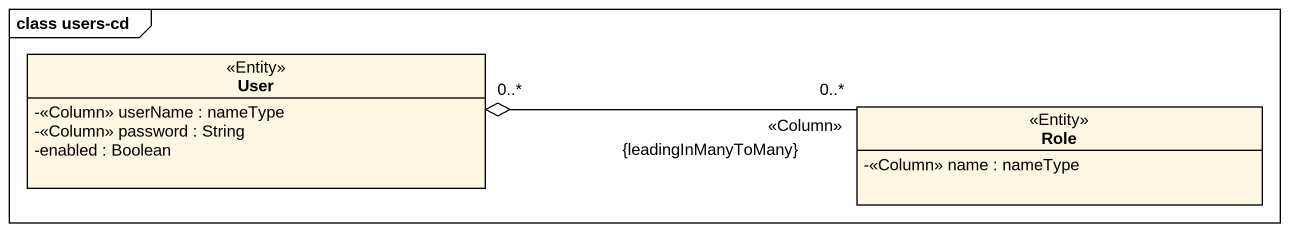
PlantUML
@startuml
mainframe class users-cd
hide circle
hide empty members
skinparam classAttributeIconSize 0
class User <<Entity>> {
  -<<Column>> userName : nameType
  -<<Column>> password : String
  -enabled : Boolean
}
class Role <<Entity>> {
  -<<Column>> name : nameType
}
User "0..*" o-right- "0..*\n<<Column>>\n{leadingInManyToMany}" Role
@enduml
